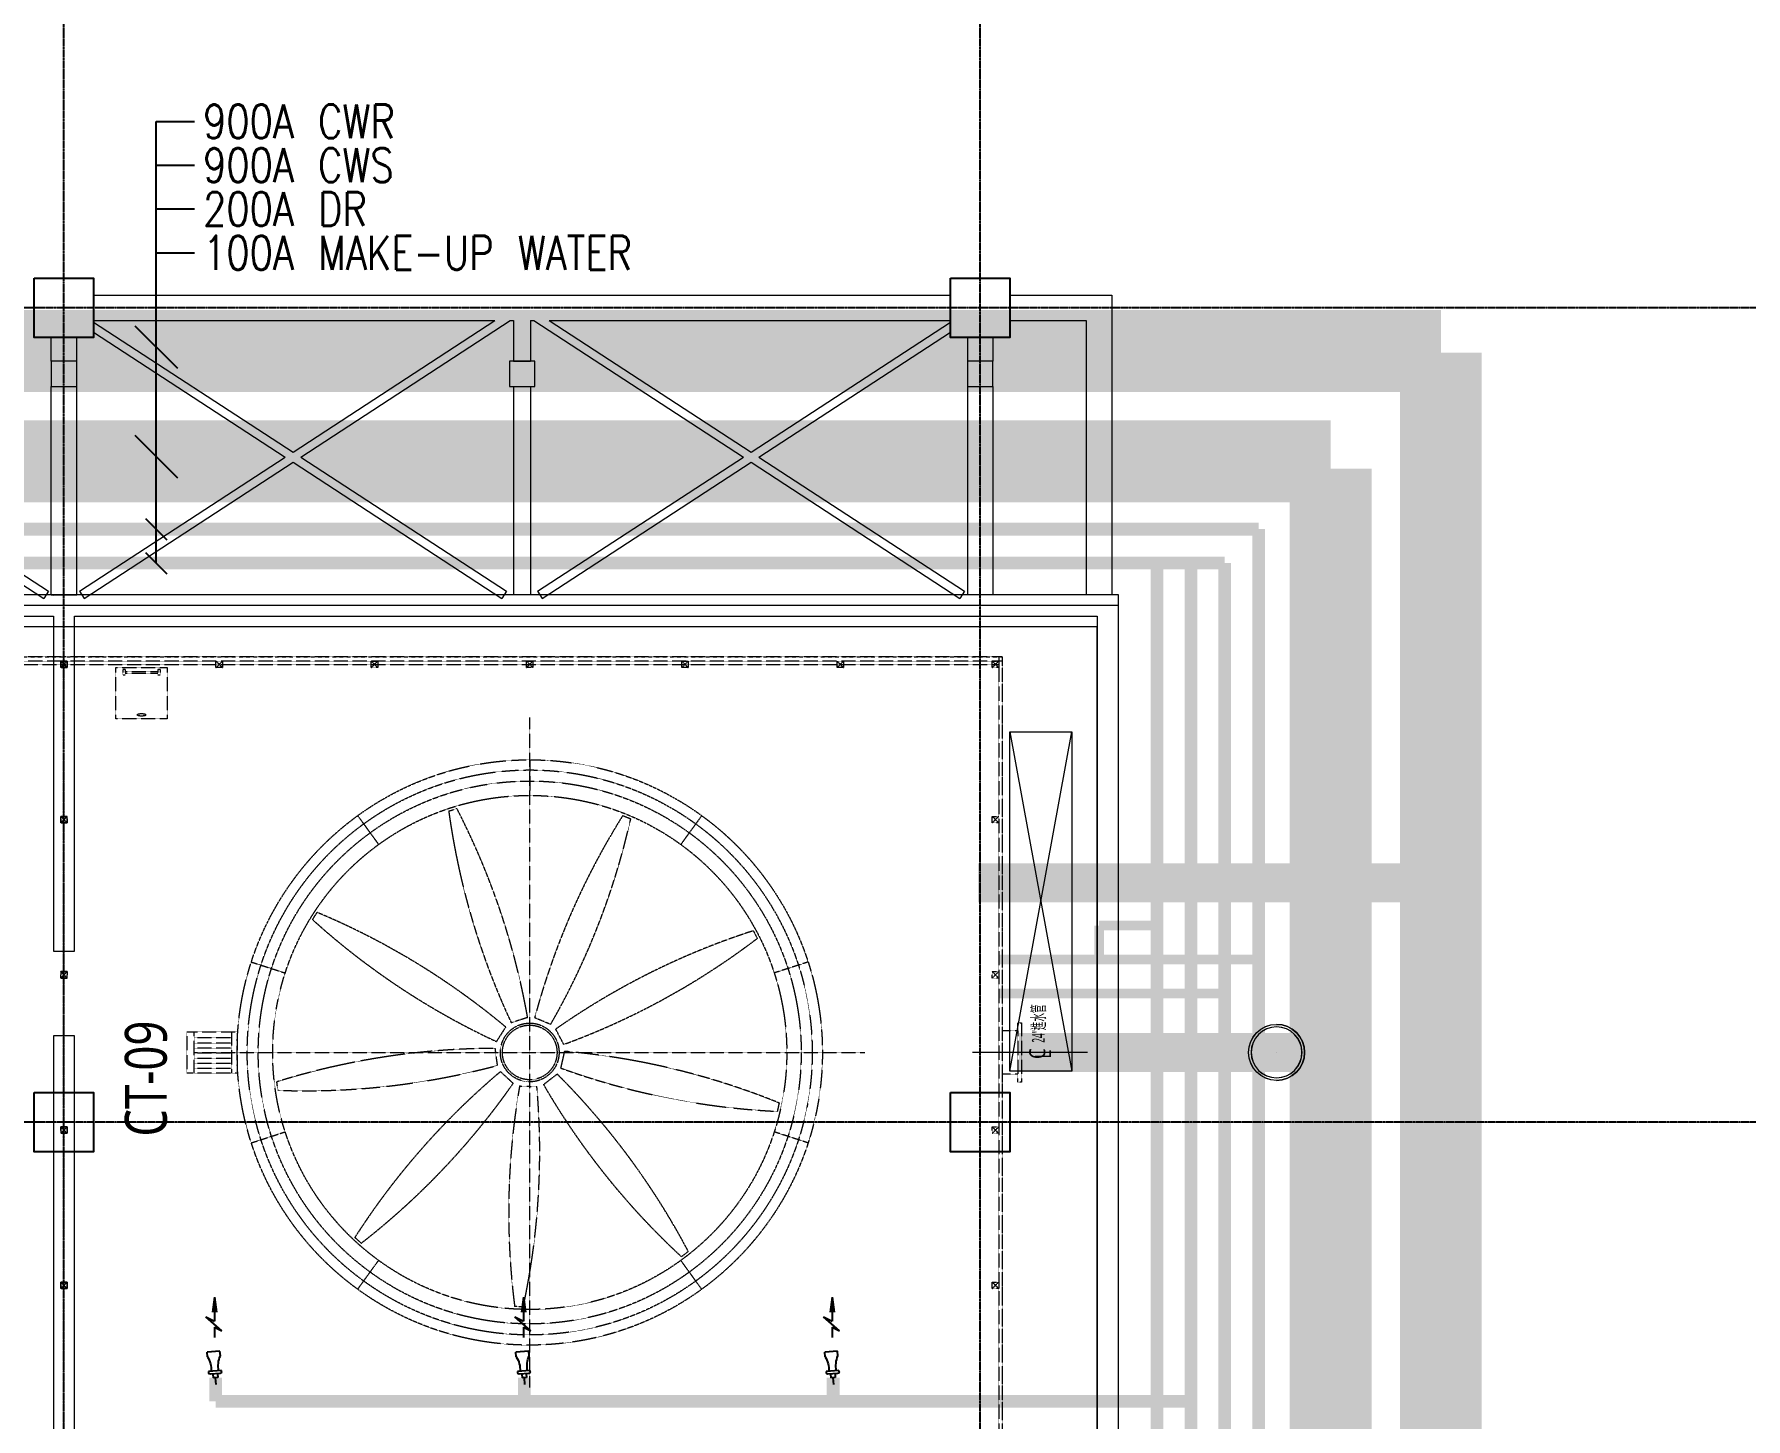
# Model space of a CAD drawing. Extents: x -18238 to -8686, y -1229 to 9502.
# Drawn here: x -15153 to -13136, y 5313 to 6945 of the extents above; entities that cross this region are included whole.
import ezdxf
from ezdxf.enums import TextEntityAlignment as Align

# ---------------------------------------------------------------- set-up
doc = ezdxf.new("R2010")
doc.units = 0
for name, pattern in [('188K-SM-03-C3-LR1-MECH-EQ-Y2257103$0$CUP- LRF$0$HIDDEN', [0.4, 0.3, -0.1]), ('X-CUB3-LR20$0$COL-CEN-LIN', [3.25, 2.5, -0.25, 0.25, -0.25]), ('X-CUB3-LR20$0$虛線', [0.846667, 0.423333, -0.423333])]:
    doc.linetypes.add(name, pattern=pattern)
for name, color, linetype in [('188K-SM-03-C3-LR1-MECH-EQ-Y2257103$0$AC-EQ', 1, 'Continuous'), ('188K-SM-03-C3-LR1-MECH-EQ-Y2257103$0$AC-EQ-FUTURE', 8, 'Continuous'), ('188K-SM-03-C3-LR1-MECH-EQ-Y2257103$0$AC-EQ-既有', 21, 'Continuous'), ('188K-SM-07-C3-LR1-MECH-PIPE-Y2257103$0$P-CW-聚', 4, 'Continuous'), ('188K-SM-07-C3-LR1-MECH-PIPE-Y2257103$0$P-DR', 5, 'Continuous'), ('188K-SM-07-C3-LR1-MECH-PIPE-Y2257103$0$P-MAKE-UP', 30, 'Continuous'), ('188K-SM-07-C3-LR1-MECH-PIPE-Y2257103$0$P-TXT', 53, 'Continuous'), ('188K-SM-07-C3-LR1-MECH-PIPE-Y2257103$0$P-砂濾-FSR', 3, 'Continuous'), ('188K-SM-07-C3-LR1-MECH-PIPE-Y2257103$0$P-砂濾-FSS', 6, 'Continuous'), ('X-CUB3-LR20$0$2_屋突二層平面圖_2_A-OBJE-2D.Newcub', 8, 'Continuous'), ('X-CUB3-LR20$0$2_屋突二層平面圖_2_A-OBJE.Newcub', 8, 'Continuous'), ('X-CUB3-LR20$0$2_屋突二層平面圖_2_A-WALL-EX.Newcub', 8, 'Continuous'), ('X-CUB3-LR20$0$2_屋突二層平面圖_2_S-BEAM-SHOW.Newcub', 8, 'Continuous'), ('X-CUB3-LR20$0$2_屋突二層平面圖_2_S-COL.Newcub', 8, 'Continuous'), ('X-CUB3-LR20$0$2_屋突二層平面圖_2_S-cooling tower管線.Newcub', 8, 'Continuous'), ('X-CUB3-LR20$0$2_屋突二層平面圖_2_S-SLAB-SHOW.Newcub', 8, 'Continuous'), ('X-CUB3-LR20$0$CCL', 8, 'X-CUB3-LR20$0$COL-CEN-LIN'), ('X-CUB3-LR20$0$COL-S', 8, 'Continuous')]:
    doc.layers.add(name, color=color, linetype=linetype)
doc.styles.add('188K-SM-03-C3-LR1-MECH-EQ-Y2257103$0$CUP- LRF$0$Standard', font='', dxfattribs={"width": 0.8})
doc.styles.add('188K-SM-07-C3-LR1-MECH-PIPE-Y2257103$0$Standard', font='txt.shx', dxfattribs={"bigfont": 'chineset.shx'})
doc.styles.get('188K-SM-03-C3-LR1-MECH-EQ-Y2257103$0$CUP- LRF$0$Standard').set_extended_font_data('Microsoft JhengHei')
doc.dimstyles.new('188K-SM-07-C3-LR1-MECH-PIPE-Y2257103$0$H-DIM', dxfattribs={"dimtxt": 1, "dimasz": 1, "dimexe": 0.5, "dimexo": 0.5, "dimgap": 0.5, "dimtad": 1, "dimdec": 0, "dimdsep": 46, "dimtxsty": '188K-SM-07-C3-LR1-MECH-PIPE-Y2257103$0$Standard', "dimblk1": '188K-SM-07-C3-LR1-MECH-PIPE-Y2257103$0$_OBLIQUE', "dimblk2": '188K-SM-07-C3-LR1-MECH-PIPE-Y2257103$0$_OBLIQUE', "dimsah": 1, "dimcen": 0.09, "dimdle": 0.5, "dimadec": 0, "dimazin": 0, "dimtfac": 1, "dimtdec": 0, "dimtmove": 2, "dimatfit": 0, "dimldrblk": '188K-SM-07-C3-LR1-MECH-PIPE-Y2257103$0$_OBLIQUE', "dimfxl": 1, "dimtolj": 1, "dimtzin": 0, "dimarcsym": 0})

# ---------------------------------------------------------------- blocks, each defined once
blk = doc.blocks.new('X-CUB3-LR20$0$CUB3-LR10')
at = {"layer": 'X-CUB3-LR20$0$CCL'}
for p, q in [((-2280, 0), (-2280, 9982.459)), ((-1200, 0), (-1200, 9982.459)), ((720, 7342.459), (-5160, 7342.459)), ((720, 6382.459), (-5160, 6382.459))]:
    blk.add_line(p, q, dxfattribs=at)
at = {"layer": 'X-CUB3-LR20$0$COL-S'}
for points in [[(-2315, 7377.459), (-2245, 7377.459), (-2245, 7307.459), (-2315, 7307.459)], [(-1235, 7377.459), (-1165, 7377.459), (-1165, 7307.459), (-1235, 7307.459)], [(-2315, 6417.459), (-2245, 6417.459), (-2245, 6347.459), (-2315, 6347.459)], [(-1235, 6417.459), (-1165, 6417.459), (-1165, 6347.459), (-1235, 6347.459)]]:
    blk.add_lwpolyline(points, close=True, dxfattribs=at)
blk = doc.blocks.new('X-CUB3-LR20')
at = {"layer": 'X-CUB3-LR20$0$2_屋突二層平面圖_2_A-OBJE-2D.Newcub', "color": 8, "linetype": 'X-CUB3-LR20$0$虛線', "lineweight": 0, "ltscale": 10, "flags": 128}
blk.add_lwpolyline([(-16224, 6211), (-14012.2, 6211), (-14012.2, 1619.3), (-16224, 1619.3)], close=True, dxfattribs=at)
at = {"layer": 'X-CUB3-LR20$0$2_屋突二層平面圖_2_A-OBJE.Newcub', "color": 8, "lineweight": 0, "ltscale": 10}
for p, q in [((-14003.1, 6122.5), (-13930.1, 6122.5)), ((-14003.1, 5722.5), (-14003.1, 6122.5)), ((-14003.1, 6122.5), (-13930.1, 5722.5)), ((-14003.1, 5722.5), (-13930.1, 6122.5)), ((-13930.1, 6122.5), (-13930.1, 5722.5)), ((-13930.1, 5722.5), (-14003.1, 5722.5))]:
    blk.add_line(p, q, dxfattribs=at)
at = {"layer": 'X-CUB3-LR20$0$2_屋突二層平面圖_2_A-WALL-EX.Newcub', "color": 12, "lineweight": 0, "ltscale": 10, "flags": 128}
for points in [[(-13900.1, 6284.1), (-16361.1, 6284.1)], [(-13875.1, 6284.1), (-13900.1, 6284.1)], [(-13875.1, 1557.5), (-13875.1, 6284.1)], [(-16336.1, 6259.1), (-15130.6, 6259.1)], [(-15130.6, 6259.1), (-15130.6, 5864.1)], [(-15105.6, 6259.1), (-13900.1, 6259.1)], [(-15105.6, 5864.1), (-15105.6, 6259.1)], [(-13900.1, 6259.1), (-13900.1, 5299.7)], [(-15130.6, 5864.1), (-15105.6, 5864.1)], [(-15130.6, 5764.1), (-15130.6, 5299.7)], [(-15105.6, 5764.1), (-15130.6, 5764.1)], [(-15105.6, 5299.7), (-15105.6, 5764.1)]]:
    blk.add_lwpolyline(points, dxfattribs=at)
at = {"layer": 'X-CUB3-LR20$0$2_屋突二層平面圖_2_S-BEAM-SHOW.Newcub', "color": 8, "lineweight": 0, "ltscale": 10, "flags": 128}
for points in [[(-15083.1, 6637.5), (-14073.1, 6637.5)], [(-15083.1, 6607.5), (-15083.1, 6637.5)], [(-14073.1, 6637.5), (-14073.1, 6607.5)], [(-14003.1, 6637.5), (-13883.1, 6637.5)], [(-14003.1, 6607.5), (-14003.1, 6637.5)], [(-13883.1, 6637.5), (-13883.1, 6284.1)], [(-15083.1, 6607.5), (-14610.3, 6607.5)], [(-15083.1, 6605.6), (-14848.1, 6452.4)], [(-15083.1, 6593.7), (-15083.1, 6605.6)], [(-14848.1, 6452.4), (-14610.3, 6607.5)], [(-14839, 6446.4), (-14592, 6607.5)], [(-14592, 6607.5), (-14588.1, 6607.5)], [(-14588.1, 6607.5), (-14588.1, 6559.6)], [(-14568.2, 6607.5), (-14564.3, 6607.5)], [(-14568.2, 6607.5), (-14568.2, 6559.6)], [(-14564.3, 6607.5), (-14317.3, 6446.4)], [(-14546, 6607.5), (-14308.1, 6452.4)], [(-14546, 6607.5), (-14073.1, 6607.5)], [(-14308.1, 6452.4), (-14073.1, 6605.6)], [(-14073.1, 6605.6), (-14073.1, 6593.7)], [(-14003.1, 6607.5), (-13913.1, 6607.5)], [(-13913.1, 6607.5), (-13913.1, 6284.1)], [(-15133.1, 6587.5), (-15103.1, 6587.5)], [(-15133.1, 6559.6), (-15133.1, 6587.5)], [(-15103.1, 6559.6), (-15103.1, 6587.5)], [(-15083.1, 6593.7), (-14857.3, 6446.4)], [(-14299, 6446.4), (-14073.1, 6593.7)], [(-14053.1, 6587.5), (-14023.1, 6587.5)], [(-14053.1, 6587.5), (-14053.1, 6559.6)], [(-14023.1, 6587.5), (-14023.1, 6559.6)], [(-15103.1, 6559.6), (-15133.1, 6559.6)], [(-14588.1, 6559.6), (-14568.2, 6559.6)], [(-14023.1, 6559.6), (-14053.1, 6559.6)], [(-15133.1, 6529.6), (-15103.1, 6529.6)], [(-15133.1, 6284.1), (-15133.1, 6529.6)], [(-15103.1, 6284.1), (-15103.1, 6529.6)], [(-14588.1, 6529.6), (-14568.2, 6529.6)], [(-14588.1, 6529.6), (-14588.1, 6284.1)], [(-14568.2, 6529.6), (-14568.2, 6284.1)], [(-14053.1, 6529.6), (-14023.1, 6529.6)], [(-14053.1, 6529.6), (-14053.1, 6284.1)], [(-14023.1, 6529.6), (-14023.1, 6284.1)], [(-15388.1, 6440.4), (-15142, 6279.9)], [(-15379, 6446.4), (-15136.5, 6288.3)], [(-15099.8, 6288.3), (-14857.3, 6446.4)], [(-15094.3, 6279.9), (-14848.1, 6440.4)], [(-14848.1, 6440.4), (-14602, 6279.9)], [(-14839, 6446.4), (-14596.5, 6288.3)], [(-14559.8, 6288.3), (-14317.3, 6446.4)], [(-14554.3, 6279.9), (-14308.1, 6440.4)], [(-14308.1, 6440.4), (-14062, 6279.9)], [(-14299, 6446.4), (-14056.5, 6288.3)], [(-15136.5, 6288.3), (-15142, 6279.9)], [(-15133.1, 6284.1), (-15103.1, 6284.1)], [(-15099.8, 6288.3), (-15094.3, 6279.9)], [(-14596.5, 6288.3), (-14602, 6279.9)], [(-14568.2, 6284.1), (-14588.1, 6284.1)], [(-14559.8, 6288.3), (-14554.3, 6279.9)], [(-14056.5, 6288.3), (-14062, 6279.9)], [(-14023.1, 6284.1), (-14053.1, 6284.1)], [(-13883.1, 6284.1), (-13913.1, 6284.1)]]:
    blk.add_lwpolyline(points, dxfattribs=at)
at = {"layer": 'X-CUB3-LR20$0$2_屋突二層平面圖_2_S-COL.Newcub', "color": 12, "lineweight": 0, "ltscale": 10, "flags": 128}
for points in [[(-15153.1, 6587.5), (-15083.1, 6587.5), (-15083.1, 6657.5), (-15153.1, 6657.5)], [(-14073.1, 6587.5), (-14003.1, 6587.5), (-14003.1, 6657.5), (-14073.1, 6657.5)], [(-15133.1, 6529.6), (-15103.1, 6529.6), (-15103.1, 6559.6), (-15133.1, 6559.6)], [(-14593.1, 6529.6), (-14563.1, 6529.6), (-14563.1, 6559.6), (-14593.1, 6559.6)], [(-14053.1, 6529.6), (-14023.1, 6529.6), (-14023.1, 6559.6), (-14053.1, 6559.6)]]:
    blk.add_lwpolyline(points, close=True, dxfattribs=at)
at = {"layer": 'X-CUB3-LR20$0$2_屋突二層平面圖_2_S-cooling tower管線.Newcub', "color": 8, "lineweight": 0, "ltscale": 10}
for p, q in [((-13688.7, 5777.7), (-13688.9, 5777.7)), ((-13688.7, 5774.7), (-13688.9, 5774.7)), ((-13688.7, 5777.7), (-13688.7, 5777.7)), ((-13688.7, 5774.7), (-13688.7, 5774.7)), ((-13688.7, 5774.7), (-13688.7, 5774.7)), ((-13688.7, 5774.7), (-13688.7, 5774.7)), ((-13688.9, 5714.7), (-13688.7, 5714.7)), ((-13688.7, 5711.7), (-13688.9, 5711.7)), ((-13688.7, 5714.7), (-13688.7, 5714.7)), ((-13688.7, 5714.7), (-13688.7, 5714.7)), ((-13688.7, 5714.7), (-13688.7, 5714.7)), ((-13688.7, 5711.7), (-13688.7, 5711.7))]:
    blk.add_line(p, q, dxfattribs=at)
at = {"layer": 'X-CUB3-LR20$0$2_屋突二層平面圖_2_S-cooling tower管線.Newcub', "color": 8, "linetype": 'X-CUB3-LR20$0$虛線', "lineweight": 0, "ltscale": 0.05}
for q in [(-13688.9, 5744.7), (-13688.7, 5744.7)]:
    blk.add_line((-13688.7, 5744.7), q, dxfattribs=at)
at = {"layer": 'X-CUB3-LR20$0$2_屋突二層平面圖_2_S-cooling tower管線.Newcub', "color": 8, "lineweight": 0, "ltscale": 10, "flags": 128}
for points in [[(-13718.9, 5744.7, 1), (-13658.9, 5744.7, 1)], [(-13718.7, 5744.7, 1), (-13658.7, 5744.7, 1)], [(-13718.7, 5744.7, 1), (-13658.7, 5744.7, 1)], [(-13718.7, 5744.7, 1), (-13658.7, 5744.7, 1)]]:
    blk.add_lwpolyline(points, format="xyb", close=True, dxfattribs=at)
at = {"layer": 'X-CUB3-LR20$0$2_屋突二層平面圖_2_S-cooling tower管線.Newcub', "color": 8, "lineweight": 0, "ltscale": 10}
for centre in [(-13688.9, 5744.7), (-13688.7, 5744.7)]:
    blk.add_circle(centre, 33, dxfattribs=at)
for radius, start, end in [(30, 90, 270), (30, 90, 270), (33, 270, 90), (33, 270, 90), (30, 270, 90), (30, 270, 90), (30, 270, 90), (30, 270, 90)]:
    blk.add_arc((-13688.7, 5744.7), radius, start, end, dxfattribs=at)
at = {"layer": 'X-CUB3-LR20$0$2_屋突二層平面圖_2_S-SLAB-SHOW.Newcub', "color": 15, "lineweight": 0, "ltscale": 10, "flags": 128}
for points in [[(-16361.1, 1557.5), (-13875.1, 1557.5), (-13875.1, 6284.1), (-16361.1, 6284.1)], [(-14003.1, 6122.5), (-13930.1, 6122.5), (-13930.1, 5722.5), (-14003.1, 5722.5)]]:
    blk.add_lwpolyline(points, close=True, dxfattribs=at)
at = {"layer": 'X-CUB3-LR20$0$COL-S'}
for points in [[(-15153.1, 6657.5), (-15083.1, 6657.5), (-15083.1, 6587.5), (-15153.1, 6587.5)], [(-14073.1, 6657.5), (-14003.1, 6657.5), (-14003.1, 6587.5), (-14073.1, 6587.5)], [(-15153.1, 5697.5), (-15083.1, 5697.5), (-15083.1, 5627.5), (-15153.1, 5627.5)], [(-14073.1, 5697.5), (-14003.1, 5697.5), (-14003.1, 5627.5), (-14073.1, 5627.5)]]:
    blk.add_lwpolyline(points, close=True, dxfattribs=at)
at = {"layer": 'X-CUB3-LR20$0$CCL'}
blk.add_blockref('X-CUB3-LR20$0$CUB3-LR10', (-12838.1, -720), dxfattribs=at)
blk = doc.blocks.new('188K-SM-07-C3-LR1-MECH-PIPE-Y2257103$0$噴頭')
for p, q in [((-18487.17, 3094.68), (-18489.22, 3097.04)), ((-18489.22, 3097.04), (-18488.61, 3095.75)), ((-18484.18, 3094.96), (-18484.04, 3096.85)), ((-18483.36, 3096.8), (-18484.04, 3096.85)), ((-18492.15, 3095.75), (-18489.92, 3096.05)), ((-18492.15, 3095.75), (-18488.61, 3095.75)), ((-18492.15, 3095.75), (-18489.92, 3095.46)), ((-18487.73, 3095.75), (-18487.17, 3094.68)), ((-18487.73, 3095.75), (-18486.18, 3095.75)), ((-18483.5, 3094.91), (-18484.18, 3094.96)), ((-18481.31, 3094.76), (-18481.18, 3096.64)), ((-18481.11, 3094.74), (-18481.31, 3094.76)), ((-18481.18, 3096.64), (-18480.97, 3096.63)), ((-18480.86, 3094.95), (-18480.76, 3096.38)), ((-18480.84, 3095.34), (-18480.28, 3095.3)), ((-18480.79, 3096), (-18480.23, 3095.96)), ((-18480.28, 3095.3), (-18480.23, 3095.96)), ((-18480.25, 3095.65), (-18479.28, 3095.58))]:
    blk.add_line(p, q)
for centre, radius, start, end in [((-18481.39, 3099.98), 3.74, 238.2169, 272.822), ((-18482, 3091.48), 3.74, 78.9478, 113.5529), ((-18481.09, 3094.97), 0.227, 265.8849, 355.8849), ((-18480.99, 3096.4), 0.227, 355.8849, 85.8849)]:
    blk.add_arc(centre, radius, start, end)
blk = doc.blocks.new('188K-SM-07-C3-LR1-MECH-PIPE-Y2257103$0$_OBLIQUE')
at = {"color": 0, "linetype": 'ByBlock'}
blk.add_line((-0.5, -0.5), (0.5, 0.5), dxfattribs=at)
blk = doc.blocks.new('188K-SM-03-C3-LR1-MECH-EQ-Y2257103')
at = {"layer": '188K-SM-03-C3-LR1-MECH-EQ-Y2257103$0$AC-EQ', "linetype": '188K-SM-03-C3-LR1-MECH-EQ-Y2257103$0$CUP- LRF$0$HIDDEN', "lineweight": 0}
for p, q in [((-15114.3, 6205.9), (-15121.9, 6205.9)), ((-15121.9, 6205.9), (-15121.9, 6198.3)), ((-15114.3, 6198.3), (-15121.9, 6205.9)), ((-15114.3, 6205.9), (-15121.9, 6198.3)), ((-15121.9, 6205.9), (-15114.3, 6205.9)), ((-15121.9, 6198.3), (-15121.9, 6205.9)), ((-15121.9, 6198.3), (-15114.3, 6205.9)), ((-15121.9, 6205.9), (-15114.3, 6198.3)), ((-15121.9, 6205.9), (-15114.3, 6205.9)), ((-15121.9, 6198.3), (-15121.9, 6205.9)), ((-15121.9, 6198.3), (-15114.3, 6205.9)), ((-15121.9, 6205.9), (-15114.3, 6198.3)), ((-15121.9, 6198.3), (-15114.3, 6198.3)), ((-15114.3, 6198.3), (-15121.9, 6198.3)), ((-15114.3, 6198.3), (-15121.9, 6198.3)), ((-15118.1, 4408.4), (-15118.1, 6210.9)), ((-14012.2, 6210.9), (-15118.1, 6210.9)), ((-14012.2, 6205.9), (-15118.1, 6205.9)), ((-15118.1, 6202.1), (-14016.3, 6202.1)), ((-15114.3, 6198.3), (-15114.3, 6205.9)), ((-15114.3, 6205.9), (-15114.3, 6198.3)), ((-15114.3, 6205.9), (-15114.3, 6198.3)), ((-15056.8, 6138), (-15056.8, 6198.3)), ((-15056.8, 6198.3), (-14996.5, 6198.3)), ((-15048.6, 6195.9), (-15048.6, 6189.5)), ((-15045.9, 6195.9), (-15048.5, 6195.9)), ((-15045.8, 6195.9), (-15045.8, 6189.5)), ((-15045.8, 6193.8), (-15007.5, 6193.8)), ((-15007.4, 6195.9), (-15007.4, 6189.5)), ((-15004.8, 6195.9), (-15007.4, 6195.9)), ((-15004.7, 6195.9), (-15004.7, 6189.5)), ((-14996.5, 6198.3), (-14996.5, 6138)), ((-14938.9, 6205.9), (-14931.3, 6205.9)), ((-14938.9, 6198.3), (-14938.9, 6205.9)), ((-14938.9, 6198.3), (-14931.3, 6205.9)), ((-14938.9, 6205.9), (-14931.3, 6198.3)), ((-14938.9, 6205.9), (-14931.3, 6205.9)), ((-14938.9, 6198.3), (-14938.9, 6205.9)), ((-14938.9, 6198.3), (-14931.3, 6205.9)), ((-14938.9, 6205.9), (-14931.3, 6198.3)), ((-14931.3, 6198.3), (-14938.9, 6198.3)), ((-14931.3, 6198.3), (-14938.9, 6198.3)), ((-14931.3, 6205.9), (-14931.3, 6198.3)), ((-14931.3, 6205.9), (-14931.3, 6198.3)), ((-14755.9, 6198.3), (-14748.3, 6205.9)), ((-14755.9, 6205.9), (-14748.3, 6198.3)), ((-14755.9, 6205.9), (-14748.3, 6205.9)), ((-14755.9, 6198.3), (-14755.9, 6205.9)), ((-14755.9, 6198.3), (-14748.3, 6205.9)), ((-14755.9, 6205.9), (-14748.3, 6198.3)), ((-14748.3, 6198.3), (-14755.9, 6198.3)), ((-14748.3, 6205.9), (-14748.3, 6198.3)), ((-14572.9, 6198.3), (-14565.3, 6205.9)), ((-14572.9, 6205.9), (-14565.3, 6198.3)), ((-14572.9, 6205.9), (-14565.3, 6205.9)), ((-14572.9, 6198.3), (-14572.9, 6205.9)), ((-14572.9, 6198.3), (-14565.3, 6205.9)), ((-14572.9, 6205.9), (-14565.3, 6198.3)), ((-14565.3, 6198.3), (-14572.9, 6198.3)), ((-14565.3, 6205.9), (-14565.3, 6198.3)), ((-14389.9, 6198.3), (-14382.3, 6205.9)), ((-14389.9, 6205.9), (-14382.3, 6198.3)), ((-14389.9, 6205.9), (-14382.3, 6205.9)), ((-14389.9, 6198.3), (-14389.9, 6205.9)), ((-14389.9, 6198.3), (-14382.3, 6205.9)), ((-14389.9, 6205.9), (-14382.3, 6198.3)), ((-14382.3, 6198.3), (-14389.9, 6198.3)), ((-14382.3, 6205.9), (-14382.3, 6198.3)), ((-14206.9, 6198.3), (-14199.3, 6205.9)), ((-14206.9, 6205.9), (-14199.3, 6198.3)), ((-14206.9, 6205.9), (-14199.3, 6205.9)), ((-14206.9, 6198.3), (-14206.9, 6205.9)), ((-14206.9, 6198.3), (-14199.3, 6205.9)), ((-14206.9, 6205.9), (-14199.3, 6198.3)), ((-14199.3, 6198.3), (-14206.9, 6198.3)), ((-14199.3, 6205.9), (-14199.3, 6198.3)), ((-14023.9, 6198.3), (-14016.3, 6205.9)), ((-14023.9, 6205.9), (-14016.3, 6198.3)), ((-14023.9, 6205.9), (-14016.3, 6205.9)), ((-14023.9, 6198.3), (-14023.9, 6205.9)), ((-14023.9, 6198.3), (-14016.3, 6205.9)), ((-14023.9, 6205.9), (-14016.3, 6198.3)), ((-14016.3, 6198.3), (-14023.9, 6198.3)), ((-14016.3, 6205.9), (-14016.3, 6198.3)), ((-15045.9, 6189.5), (-15048.5, 6189.5)), ((-15045.8, 6191.6), (-15007.5, 6191.6)), ((-15004.8, 6189.5), (-15007.4, 6189.5)), ((-14996.5, 6138), (-15056.8, 6138)), ((-14569.1, 5349.6), (-14569.1, 6139.6)), ((-14569.1, 6089.6), (-14569.1, 6047.6)), ((-14659.8, 6030.6), (-14654.9, 6032.2)), ((-15114.3, 6015.3), (-15121.9, 6022.9)), ((-15114.3, 6022.9), (-15121.9, 6015.3)), ((-15121.9, 6015.3), (-15114.3, 6022.9)), ((-15121.9, 6022.9), (-15114.3, 6015.3)), ((-14771.9, 6023.7), (-14747.2, 5989.8)), ((-14664.7, 6029.1), (-14659.8, 6030.6)), ((-14459.5, 6023.9), (-14454.8, 6022)), ((-14454.8, 6022), (-14450, 6020)), ((-14366.4, 6023.7), (-14391, 5989.8)), ((-14023.9, 6015.3), (-14016.3, 6022.9)), ((-14023.9, 6022.9), (-14016.3, 6015.3)), ((-14825.1, 5901.1), (-14822.4, 5905.4)), ((-14822.4, 5905.4), (-14819.7, 5909.8)), ((-14305.6, 5888.1), (-14303.2, 5883.5)), ((-14303.2, 5883.5), (-14300.9, 5879)), ((-14897.3, 5851.2), (-14857.3, 5838.3)), ((-14241, 5851.2), (-14281, 5838.3)), ((-15114.3, 5832.3), (-15121.9, 5839.9)), ((-15114.3, 5839.9), (-15121.9, 5832.3)), ((-15121.9, 5832.3), (-15114.3, 5839.9)), ((-15121.9, 5839.9), (-15114.3, 5832.3)), ((-14023.9, 5832.3), (-14016.3, 5839.9)), ((-14023.9, 5839.9), (-14016.3, 5832.3)), ((-14597.4, 5774.7), (-14602.9, 5766)), ((-14581.2, 5782.7), (-14591, 5779.6)), ((-14571.5, 5785.8), (-14581.2, 5782.7)), ((-14553.9, 5781.6), (-14563.4, 5785.5)), ((-14544.5, 5777.7), (-14553.9, 5781.6)), ((-14533.7, 5763.1), (-14538.5, 5772.2)), ((-13993.9, 5770), (-14012.2, 5770)), ((-13993.9, 5770), (-13993.9, 5779.6)), ((-13993.9, 5779.6), (-13989.6, 5779.6)), ((-13993.9, 5770), (-13993.9, 5719.2)), ((-13989.6, 5779.6), (-13989.6, 5709.7)), ((-14973.3, 5769.1), (-14914.1, 5769.1)), ((-14973.3, 5769.1), (-14973.3, 5720.2)), ((-14964.8, 5720.1), (-14964.8, 5769)), ((-14920.5, 5761.8), (-14964.8, 5761.8)), ((-14920.5, 5755.7), (-14964.8, 5755.7)), ((-14920.5, 5749.7), (-14964.8, 5749.7)), ((-14920.5, 5769), (-14920.5, 5720.1)), ((-14914.1, 5769.1), (-14914.1, 5720.2)), ((-14602.9, 5766), (-14608.4, 5757.4)), ((-14529, 5754.1), (-14533.7, 5763.1)), ((-14920.5, 5743.7), (-14964.8, 5743.7)), ((-14920.5, 5737.6), (-14964.8, 5737.6)), ((-14920.5, 5731.6), (-14964.8, 5731.6)), ((-14964.1, 5744.6), (-14174.1, 5744.6)), ((-14610.1, 5749.5), (-14608.8, 5739.4)), ((-14608.8, 5739.4), (-14607.4, 5729.2)), ((-14532.3, 5726.1), (-14530.1, 5736)), ((-14530.1, 5736), (-14527.9, 5746)), ((-14914.1, 5720.2), (-14973.3, 5720.2)), ((-14920.5, 5725.6), (-14964.8, 5725.6)), ((-14866.5, 5705), (-14867.2, 5710.1)), ((-14603.6, 5722), (-14596.1, 5715.1)), ((-14596.1, 5715.1), (-14588.6, 5708.2)), ((-14552.9, 5706.7), (-14544.8, 5713)), ((-14544.8, 5713), (-14536.7, 5719.2)), ((-13993.9, 5719.2), (-14012.2, 5719.2)), ((-13993.9, 5709.7), (-13993.9, 5719.2)), ((-13989.6, 5709.7), (-13993.9, 5709.7)), ((-14865.8, 5700), (-14866.5, 5705)), ((-14581, 5705.1), (-14570.8, 5704.7)), ((-14570.8, 5704.7), (-14560.6, 5704.3)), ((-14276.2, 5680.1), (-14277.3, 5675.1)), ((-14275.1, 5685.1), (-14276.2, 5680.1)), ((-15114.3, 5649.3), (-15121.9, 5656.9)), ((-15114.3, 5656.9), (-15121.9, 5649.3)), ((-15121.9, 5649.3), (-15114.3, 5656.9)), ((-15121.9, 5656.9), (-15114.3, 5649.3)), ((-14897.3, 5638), (-14857.3, 5651)), ((-14241, 5638), (-14281, 5651)), ((-14023.9, 5649.3), (-14016.3, 5656.9)), ((-14023.9, 5656.9), (-14016.3, 5649.3)), ((-14771.5, 5523.1), (-14775.3, 5526.6)), ((-14767.7, 5519.7), (-14771.5, 5523.1)), ((-14382.1, 5510), (-14386.2, 5506.9)), ((-14771.9, 5465.5), (-14747.2, 5499.5)), ((-14366.4, 5465.5), (-14391, 5499.5)), ((-14386.2, 5506.9), (-14390.2, 5503.8)), ((-15114.3, 5466.3), (-15121.9, 5473.9)), ((-15114.3, 5473.9), (-15121.9, 5466.3)), ((-15121.9, 5466.3), (-15114.3, 5473.9)), ((-15121.9, 5473.9), (-15114.3, 5466.3)), ((-14023.9, 5466.3), (-14016.3, 5473.9)), ((-14023.9, 5473.9), (-14016.3, 5466.3)), ((-14581.8, 5444.9), (-14586.9, 5445.1)), ((-14576.7, 5444.7), (-14581.8, 5444.9)), ((-14569.1, 5399.6), (-14569.1, 5441.6))]:
    blk.add_line(p, q, dxfattribs=at)
at = {"layer": '188K-SM-03-C3-LR1-MECH-EQ-Y2257103$0$AC-EQ', "lineweight": 0}
blk.add_line((-13911.5, 5744.6), (-14047.3, 5744.6), dxfattribs=at)
at = {"layer": '188K-SM-03-C3-LR1-MECH-EQ-Y2257103$0$AC-EQ', "linetype": '188K-SM-03-C3-LR1-MECH-EQ-Y2257103$0$CUP- LRF$0$HIDDEN', "lineweight": 0, "flags": 128}
for points in [[(-14755.9, 6205.9), (-14748.3, 6205.9), (-14748.3, 6198.3), (-14755.9, 6198.3)], [(-14572.9, 6205.9), (-14565.3, 6205.9), (-14565.3, 6198.3), (-14572.9, 6198.3)], [(-14389.9, 6205.9), (-14382.3, 6205.9), (-14382.3, 6198.3), (-14389.9, 6198.3)], [(-14206.9, 6205.9), (-14199.3, 6205.9), (-14199.3, 6198.3), (-14206.9, 6198.3)], [(-14023.9, 6205.9), (-14016.3, 6205.9), (-14016.3, 6198.3), (-14023.9, 6198.3)], [(-15114.3, 6022.9), (-15121.9, 6022.9), (-15121.9, 6015.3), (-15114.3, 6015.3)], [(-15121.9, 6022.9), (-15114.3, 6022.9), (-15114.3, 6015.3), (-15121.9, 6015.3)], [(-14023.9, 6022.9), (-14016.3, 6022.9), (-14016.3, 6015.3), (-14023.9, 6015.3)], [(-15114.3, 5839.9), (-15121.9, 5839.9), (-15121.9, 5832.3), (-15114.3, 5832.3)], [(-15121.9, 5839.9), (-15114.3, 5839.9), (-15114.3, 5832.3), (-15121.9, 5832.3)], [(-14023.9, 5839.9), (-14016.3, 5839.9), (-14016.3, 5832.3), (-14023.9, 5832.3)], [(-15114.3, 5656.9), (-15121.9, 5656.9), (-15121.9, 5649.3), (-15114.3, 5649.3)], [(-15121.9, 5656.9), (-15114.3, 5656.9), (-15114.3, 5649.3), (-15121.9, 5649.3)], [(-14023.9, 5656.9), (-14016.3, 5656.9), (-14016.3, 5649.3), (-14023.9, 5649.3)], [(-15114.3, 5473.9), (-15121.9, 5473.9), (-15121.9, 5466.3), (-15114.3, 5466.3)], [(-15121.9, 5473.9), (-15114.3, 5473.9), (-15114.3, 5466.3), (-15121.9, 5466.3)], [(-14023.9, 5473.9), (-14016.3, 5473.9), (-14016.3, 5466.3), (-14023.9, 5466.3)]]:
    blk.add_lwpolyline(points, close=True, dxfattribs=at)
for points in [[(-14016.3, 6210.9), (-14016.3, 4390)], [(-14012.2, 6210.9), (-14012.2, 4391.5)]]:
    blk.add_lwpolyline(points, dxfattribs=at)
at = {"layer": '188K-SM-03-C3-LR1-MECH-EQ-Y2257103$0$AC-EQ', "linetype": '188K-SM-03-C3-LR1-MECH-EQ-Y2257103$0$CUP- LRF$0$HIDDEN', "lineweight": 0}
for radius in [345, 333, 320, 303, 34.6, 32.2]:
    blk.add_circle((-14569.1, 5744.6), radius, dxfattribs=at)
at = {"layer": '188K-SM-03-C3-LR1-MECH-EQ-Y2257103$0$AC-EQ', "lineweight": 0}
blk.add_arc((-15130.6, 6308), 25, 269.9955, 270, dxfattribs=at)
at = {"layer": '188K-SM-03-C3-LR1-MECH-EQ-Y2257103$0$AC-EQ', "linetype": '188K-SM-03-C3-LR1-MECH-EQ-Y2257103$0$CUP- LRF$0$HIDDEN', "lineweight": 0}
for centre, start, end in [((-15429.1, 5632.7), 10.1243, 27.295), ((-13801.7, 6148.4), 187.8735, 205.0443), ((-13721.7, 5560.6), 147.8735, 165.0443), ((-15299.8, 6211.6), 330.1243, 347.295), ((-14240.8, 6547.2), 227.8735, 245.0443), ((-15155.9, 5106.1), 50.1243, 67.295), ((-14038.2, 5059), 107.8735, 125.0443), ((-14828.7, 6572), 290.1243, 307.295), ((-14608.2, 4878.3), 90.1243, 107.295), ((-14603.2, 4878.1), 67.8735, 85.0443), ((-14833.5, 6570.5), 267.8735, 285.0443), ((-14042.2, 5055.9), 130.1243, 147.295), ((-15152.2, 5102.7), 27.8735, 45.0443), ((-14236.2, 6545.3), 250.1243, 267.295), ((-15302.5, 6207.3), 307.8735, 325.0443), ((-13722.8, 5555.7), 170.1243, 187.295), ((-15428.4, 5627.7), 347.8735, 5.0443), ((-13799.4, 6143.9), 210.1243, 227.295)]:
    blk.add_arc(centre, 871.1, start, end, dxfattribs=at)
blk.add_ellipse((-15026.5, 6142.6), major_axis=(-5.21, 0), ratio=0.282419, dxfattribs=at)
at = {"layer": '188K-SM-03-C3-LR1-MECH-EQ-Y2257103$0$AC-EQ-FUTURE', "linetype": '188K-SM-03-C3-LR1-MECH-EQ-Y2257103$0$CUP- LRF$0$HIDDEN', "lineweight": 0}
for p, q in [((-15118.1, 6210.9), (-16224, 6210.9)), ((-15118.1, 6205.9), (-16224, 6205.9)), ((-16219.9, 6202.1), (-15118.1, 6202.1)), ((-15114.3, 6205.9), (-15121.9, 6205.9)), ((-15121.9, 6205.9), (-15121.9, 6198.3)), ((-15114.3, 6198.3), (-15121.9, 6205.9)), ((-15114.3, 6205.9), (-15121.9, 6198.3)), ((-15121.9, 6205.9), (-15114.3, 6205.9)), ((-15121.9, 6198.3), (-15121.9, 6205.9)), ((-15121.9, 6198.3), (-15114.3, 6205.9)), ((-15121.9, 6205.9), (-15114.3, 6198.3)), ((-15121.9, 6205.9), (-15114.3, 6205.9)), ((-15121.9, 6198.3), (-15121.9, 6205.9)), ((-15121.9, 6198.3), (-15114.3, 6205.9)), ((-15121.9, 6205.9), (-15114.3, 6198.3)), ((-15121.9, 6198.3), (-15114.3, 6198.3)), ((-15114.3, 6198.3), (-15121.9, 6198.3)), ((-15114.3, 6198.3), (-15121.9, 6198.3)), ((-15114.3, 6198.3), (-15114.3, 6205.9)), ((-15114.3, 6205.9), (-15114.3, 6198.3)), ((-15114.3, 6205.9), (-15114.3, 6198.3))]:
    blk.add_line(p, q, dxfattribs=at)
at = {"layer": '188K-SM-03-C3-LR1-MECH-EQ-Y2257103$0$AC-EQ-FUTURE', "lineweight": 0}
blk.add_arc((-15130.6, 6308), 25, 269.9955, 270, dxfattribs=at)
at = {"layer": '188K-SM-03-C3-LR1-MECH-EQ-Y2257103$0$AC-EQ-既有', "lineweight": 0}
for p, q in [((-13875.1, 6271.5), (-16361.1, 6271.5)), ((-13875.1, 1557.5), (-13875.1, 6271.5)), ((-13900.1, 6246.5), (-16336.1, 6246.5)), ((-13900.1, 1582.5), (-13900.1, 6246.5))]:
    blk.add_line(p, q, dxfattribs=at)
at = {"layer": '188K-SM-03-C3-LR1-MECH-EQ-Y2257103$0$AC-EQ', "linetype": 'Continuous', "lineweight": 0, "rotation": 90, "style": '188K-SM-03-C3-LR1-MECH-EQ-Y2257103$0$CUP- LRF$0$Standard'}
for s, insert, char_height, attachment_point in [('\\A1;{\\W0.600000x;\\pql;\\fMicrosoft JhengHei|b0|i0|c136|p34;24"進水管}', (-13968.7, 5756.2), 15.069, 4), ('\\A1;{\\pql;\\fMicrosoft JhengHei|b0|i0|c136|p34;CT-09}', (-14996.2, 5645.4), 49.45, 7), ('\\A1;{\\pql;\\fMicrosoft JhengHei|b0|i0|c136|p34;C}', (-13961.1, 5736.9), 18.968, 7), ('\\A1;{\\pql;\\fMicrosoft JhengHei|b0|i0|c136|p34;L}', (-13954.5, 5737.3), 18.968, 7)]:
    blk.add_mtext(s, dxfattribs=dict(at, insert=insert, char_height=char_height, attachment_point=attachment_point))
blk = doc.blocks.new('188K-SM-07-C3-LR1-MECH-PIPE-Y2257103')
at = {"layer": '188K-SM-07-C3-LR1-MECH-PIPE-Y2257103$0$P-CW-聚'}
for points, const_width in [([(-16741.1, 6571.5), (-13495.1, 6571.5)], 96.5), ([(-13495.1, 4160.2), (-13495.1, 6569.5)], 96.5), ([(-16611.1, 6441.5), (-13625.1, 6441.5)], 96.5), ([(-13625.1, 4160.2), (-13625.1, 6432.7)], 96.5), ([(-13497.9, 5944.6), (-14040.9, 5944.6)], 45.7), ([(-13627.9, 5744.6), (-13992.4, 5744.6)], 45.7)]:
    blk.add_lwpolyline(points, dxfattribs=dict(at, const_width=const_width))
at = {"layer": '188K-SM-07-C3-LR1-MECH-PIPE-Y2257103$0$P-DR'}
for points, const_width in [([(-16531.1, 6361.5), (-13709.8, 6361.5)], 15), ([(-13709.8, 4160.2), (-13709.8, 6361.5)], 15), ([(-13707.9, 5854.2), (-14015, 5854.2)], 11.4)]:
    blk.add_lwpolyline(points, dxfattribs=dict(at, const_width=const_width))
at = {"layer": '188K-SM-07-C3-LR1-MECH-PIPE-Y2257103$0$P-MAKE-UP'}
for points, const_width in [([(-16491.1, 6321.5), (-13749.8, 6321.5)], 15), ([(-13749.8, 4160.2), (-13749.8, 6321.5)], 15), ([(-13747.9, 5814.2), (-14015, 5814.2)], 11.4)]:
    blk.add_lwpolyline(points, dxfattribs=dict(at, const_width=const_width))
at = {"layer": '188K-SM-07-C3-LR1-MECH-PIPE-Y2257103$0$P-砂濾-FSR'}
for points, const_width in [([(-13829.8, 4160.2), (-13829.8, 6321.5)], 15), ([(-13827.9, 5894.2), (-13897.9, 5894.2)], 11.4), ([(-13897.9, 5854.2), (-13897.9, 5894.2)], 11.4)]:
    blk.add_lwpolyline(points, dxfattribs=dict(at, const_width=const_width))
at = {"layer": '188K-SM-07-C3-LR1-MECH-PIPE-Y2257103$0$P-砂濾-FSS', "const_width": 15}
for points in [[(-13789.8, 4160.2), (-13789.8, 6321.5)], [(-14939.4, 5361.1), (-14939.4, 5333.3)], [(-14575.4, 5361.1), (-14575.4, 5333.3)], [(-14211.4, 5361.1), (-14211.4, 5333.3)], [(-13785.1, 5333.3), (-14939.4, 5333.3)]]:
    blk.add_lwpolyline(points, dxfattribs=at)
at = {"layer": '188K-SM-07-C3-LR1-MECH-PIPE-Y2257103$0$P-砂濾-FSS', "xscale": -8, "yscale": 8, "zscale": 8, "rotation": 90}
for p in [(9825.5, -142480.9), (10189.5, -142480.9), (10553.5, -142480.9)]:
    blk.add_blockref('188K-SM-07-C3-LR1-MECH-PIPE-Y2257103$0$噴頭', p, dxfattribs=at)
at = {"layer": '188K-SM-07-C3-LR1-MECH-PIPE-Y2257103$0$P-TXT', "style": '188K-SM-07-C3-LR1-MECH-PIPE-Y2257103$0$Standard', "width": 0.8}
for s, p in [('900A CWR', (-14954.1, 6842.2)), ('900A CWS', (-14954.1, 6790.6)), ('200A DR', (-14954.1, 6738.9)), ('100A MAKE-UP WATER', (-14954.1, 6687.3))]:
    blk.add_text(s, height=40, dxfattribs=at).set_placement(p, align=Align.MIDDLE_LEFT)
at = {"layer": '188K-SM-07-C3-LR1-MECH-PIPE-Y2257103$0$P-TXT'}
for points, override in [([(-15009.4, 6576.1), (-15009.4, 6842.2), (-14964.1, 6842.2)], {"dimscale": 50, "dimasz": 1, "dimldrblk": '188K-SM-07-C3-LR1-MECH-PIPE-Y2257103$0$_OBLIQUE'}), ([(-15009.4, 6447.1), (-15009.4, 6790.6), (-14964.1, 6790.6)], {"dimscale": 50, "dimasz": 1, "dimldrblk": '188K-SM-07-C3-LR1-MECH-PIPE-Y2257103$0$_OBLIQUE'}), ([(-15009.4, 6361.5), (-15009.4, 6738.9), (-14964.1, 6738.9)], {"dimscale": 50, "dimasz": 0.5, "dimldrblk": '188K-SM-07-C3-LR1-MECH-PIPE-Y2257103$0$_OBLIQUE'}), ([(-15009.4, 6321.5), (-15009.4, 6687.3), (-14964.1, 6687.3)], {"dimscale": 50, "dimasz": 0.5, "dimldrblk": '188K-SM-07-C3-LR1-MECH-PIPE-Y2257103$0$_OBLIQUE'})]:
    blk.add_leader(points, dimstyle='188K-SM-07-C3-LR1-MECH-PIPE-Y2257103$0$H-DIM', override=override, dxfattribs=at)

msp = doc.modelspace()

# ---------------------------------------------------------------- block references
for name in ['X-CUB3-LR20', '188K-SM-07-C3-LR1-MECH-PIPE-Y2257103', '188K-SM-03-C3-LR1-MECH-EQ-Y2257103']:
    msp.add_blockref(name, (0, 0))

doc.saveas('drawing.dxf')
